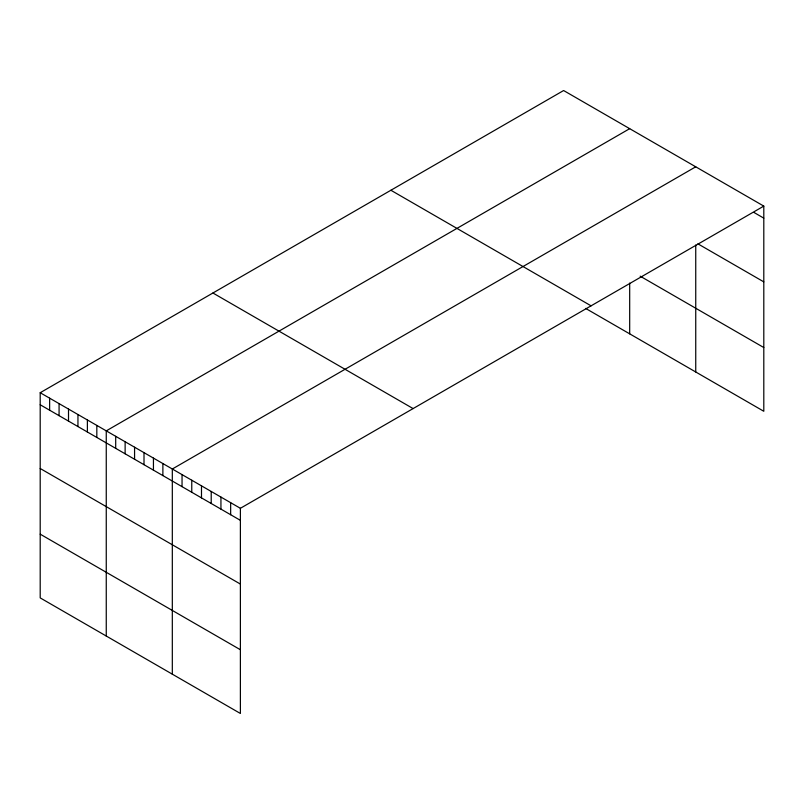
<?xml version="1.0" encoding="UTF-8"?>
<svg xmlns="http://www.w3.org/2000/svg" width="804" height="804" viewBox="0 0 804 804"><rect width="100%" height="100%" fill="white"/><g stroke="black" fill="none" stroke-linecap="round" stroke-linejoin="round"><path stroke-width="1.21" d="M763.8 206.105L240.386 508.299L240.386 713.47L40.2 597.895L40.2 392.724L563.614 90.53L763.8 206.105L763.8 411.276L585.644 308.414M629.683 128.67L106.259 430.864L106.259 636.034M695.741 166.81L172.317 469.003L172.317 674.174M754.082 212.527L763.8 218.145M697.902 243.833L763.8 281.872M640.165 276.164L763.8 347.539M390.895 190.257L591.071 305.832M212.929 293.008L413.105 408.573M40.2 392.724L240.386 508.299M40.2 404.764L240.386 520.339M40.2 468.491L240.386 584.066M40.2 534.157L240.386 649.732M695.741 245.009L695.741 371.981M629.683 283.088L629.683 333.841M230.658 502.691L230.658 514.721M220.939 497.073L220.939 509.113M211.211 491.465L211.211 503.495M201.492 485.847L201.492 497.887M191.764 480.229L191.764 492.269M182.046 474.621L182.046 486.651M162.88 463.556L162.88 475.596M153.443 458.109L153.443 470.149M144.006 452.662L144.006 464.692M134.57 447.215L134.57 459.245M125.133 441.768L125.133 453.798M115.696 436.311L115.696 448.351M96.822 425.416L96.822 437.456M87.385 419.969L87.385 432.009M77.948 414.522L77.948 426.552M68.511 409.075L68.511 421.105M59.074 403.628L59.074 415.658M49.637 398.181L49.637 410.211"/></g></svg>
